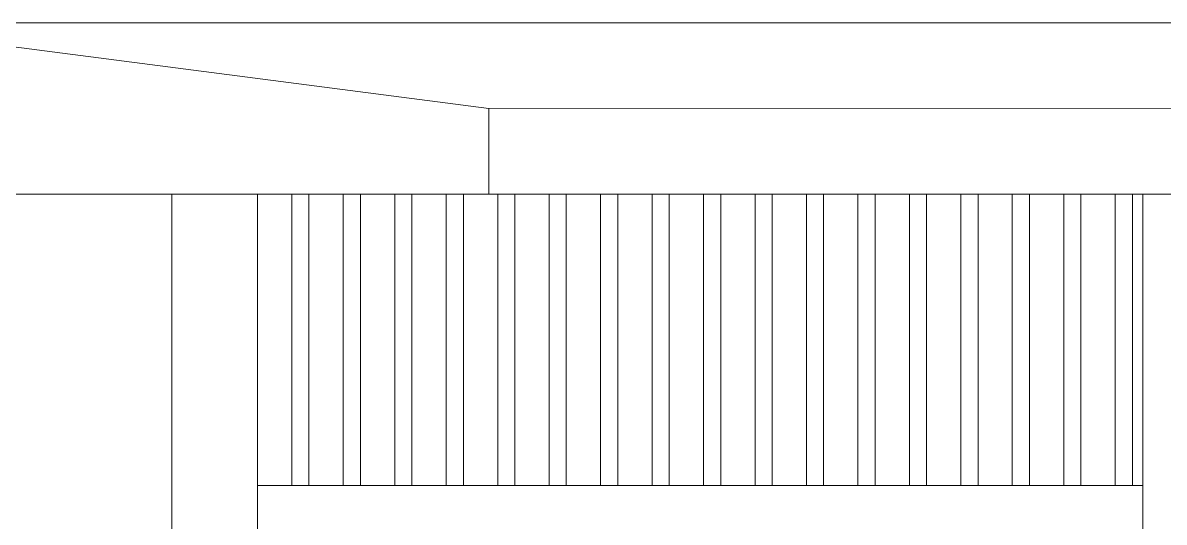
# Model space of a CAD drawing. Header units: metres. Extents: x -48 to 2360, y -1392 to 453.
# Drawn here: x 1300.94 to 1307.59, y 360.07 to 362.99 of the extents above; entities that cross this region are included whole.
import ezdxf

# ---------------------------------------------------------------- set-up
doc = ezdxf.new("R2010")
doc.units = ezdxf.units.M
for name, color, linetype, lineweight in [('corte1', 211, 'Continuous', 20), ('corte2', 213, 'Continuous', 9), ('corte3', 215, 'Continuous', 5)]:
    doc.layers.add(name, color=color, linetype=linetype, lineweight=lineweight)

msp = doc.modelspace()

# ---------------------------------------------------------------- linework, layer by layer
at = {"layer": 'corte1', "ltscale": 7, "transparency": 33554687}
for points in [[(1303.6517, 362.4885), (1299.8041, 362.9885), (1299.8041, 361.9885), (1303.6517, 361.9885)], [(1303.6517, 361.9885), (1303.6517, 362.4885)]]:
    msp.add_lwpolyline(points, dxfattribs=at)
at = {"layer": 'corte2', "ltscale": 7, "transparency": 33554687}
for points in [[(1303.6517, 362.4885), (1316.9833, 362.4901)], [(1301.8041, 361.9885), (1301.8041, 358.3025)], [(1302.3041, 361.9885), (1302.3041, 357.9379)], [(1303.6517, 361.9885), (1316.9553, 361.9885)], [(1307.4657, 361.9885), (1307.4657, 356.9885)], [(1302.3041, 359.9885), (1302.3041, 360.2885), (1307.4657, 360.2885)]]:
    msp.add_lwpolyline(points, dxfattribs=at)
at = {"layer": 'corte3', "ltscale": 7, "transparency": 33554687}
msp.add_lwpolyline([(1299.8041, 362.9885), (1325.8599, 362.9885)], dxfattribs=at)
at = {"layer": 'corte3', "ltscale": 7, "transparency": 33554636}
for points in [[(1302.5041, 361.9885), (1302.5041, 361.9885), (1302.5041, 360.2885), (1302.6041, 360.2885), (1302.6041, 361.9885)], [(1302.8041, 361.9885), (1302.8041, 361.9885), (1302.8041, 360.2885), (1302.9041, 360.2885), (1302.9041, 361.9885)], [(1303.1041, 361.9885), (1303.1041, 361.9885), (1303.1041, 360.2885), (1303.2041, 360.2885), (1303.2041, 361.9885)], [(1303.4041, 361.9885), (1303.4041, 361.9885), (1303.4041, 360.2885), (1303.5041, 360.2885), (1303.5041, 361.9885)], [(1303.7041, 361.9885), (1303.7041, 361.9885), (1303.7041, 360.2885), (1303.8041, 360.2885), (1303.8041, 361.9885)], [(1304.0041, 361.9885), (1304.0041, 361.9885), (1304.0041, 360.2885), (1304.1041, 360.2885), (1304.1041, 361.9885)], [(1304.3041, 361.9885), (1304.3041, 361.9885), (1304.3041, 360.2885), (1304.4041, 360.2885), (1304.4041, 361.9885)], [(1304.6041, 361.9885), (1304.6041, 361.9885), (1304.6041, 360.2885), (1304.7041, 360.2885), (1304.7041, 361.9885)], [(1304.9041, 361.9885), (1304.9041, 361.9885), (1304.9041, 360.2885), (1305.0041, 360.2885), (1305.0041, 361.9885)], [(1305.2041, 361.9885), (1305.2041, 361.9885), (1305.2041, 360.2885), (1305.3041, 360.2885), (1305.3041, 361.9885)], [(1305.5041, 361.9885), (1305.5041, 361.9885), (1305.5041, 360.2885), (1305.6041, 360.2885), (1305.6041, 361.9885)], [(1305.8041, 361.9885), (1305.8041, 361.9885), (1305.8041, 360.2885), (1305.9041, 360.2885), (1305.9041, 361.9885)], [(1306.1041, 361.9885), (1306.1041, 361.9885), (1306.1041, 360.2885), (1306.2041, 360.2885), (1306.2041, 361.9885)], [(1306.4041, 361.9885), (1306.4041, 361.9885), (1306.4041, 360.2885), (1306.5041, 360.2885), (1306.5041, 361.9885)], [(1306.7041, 361.9885), (1306.7041, 361.9885), (1306.7041, 360.2885), (1306.8041, 360.2885), (1306.8041, 361.9885)], [(1307.0041, 361.9885), (1307.0041, 361.9885), (1307.0041, 360.2885), (1307.1041, 360.2885), (1307.1041, 361.9885)], [(1307.3041, 361.9885), (1307.3041, 361.9885), (1307.3041, 360.2885), (1307.4041, 360.2885), (1307.4041, 361.9885)]]:
    msp.add_lwpolyline(points, dxfattribs=at)

doc.saveas('drawing.dxf')
